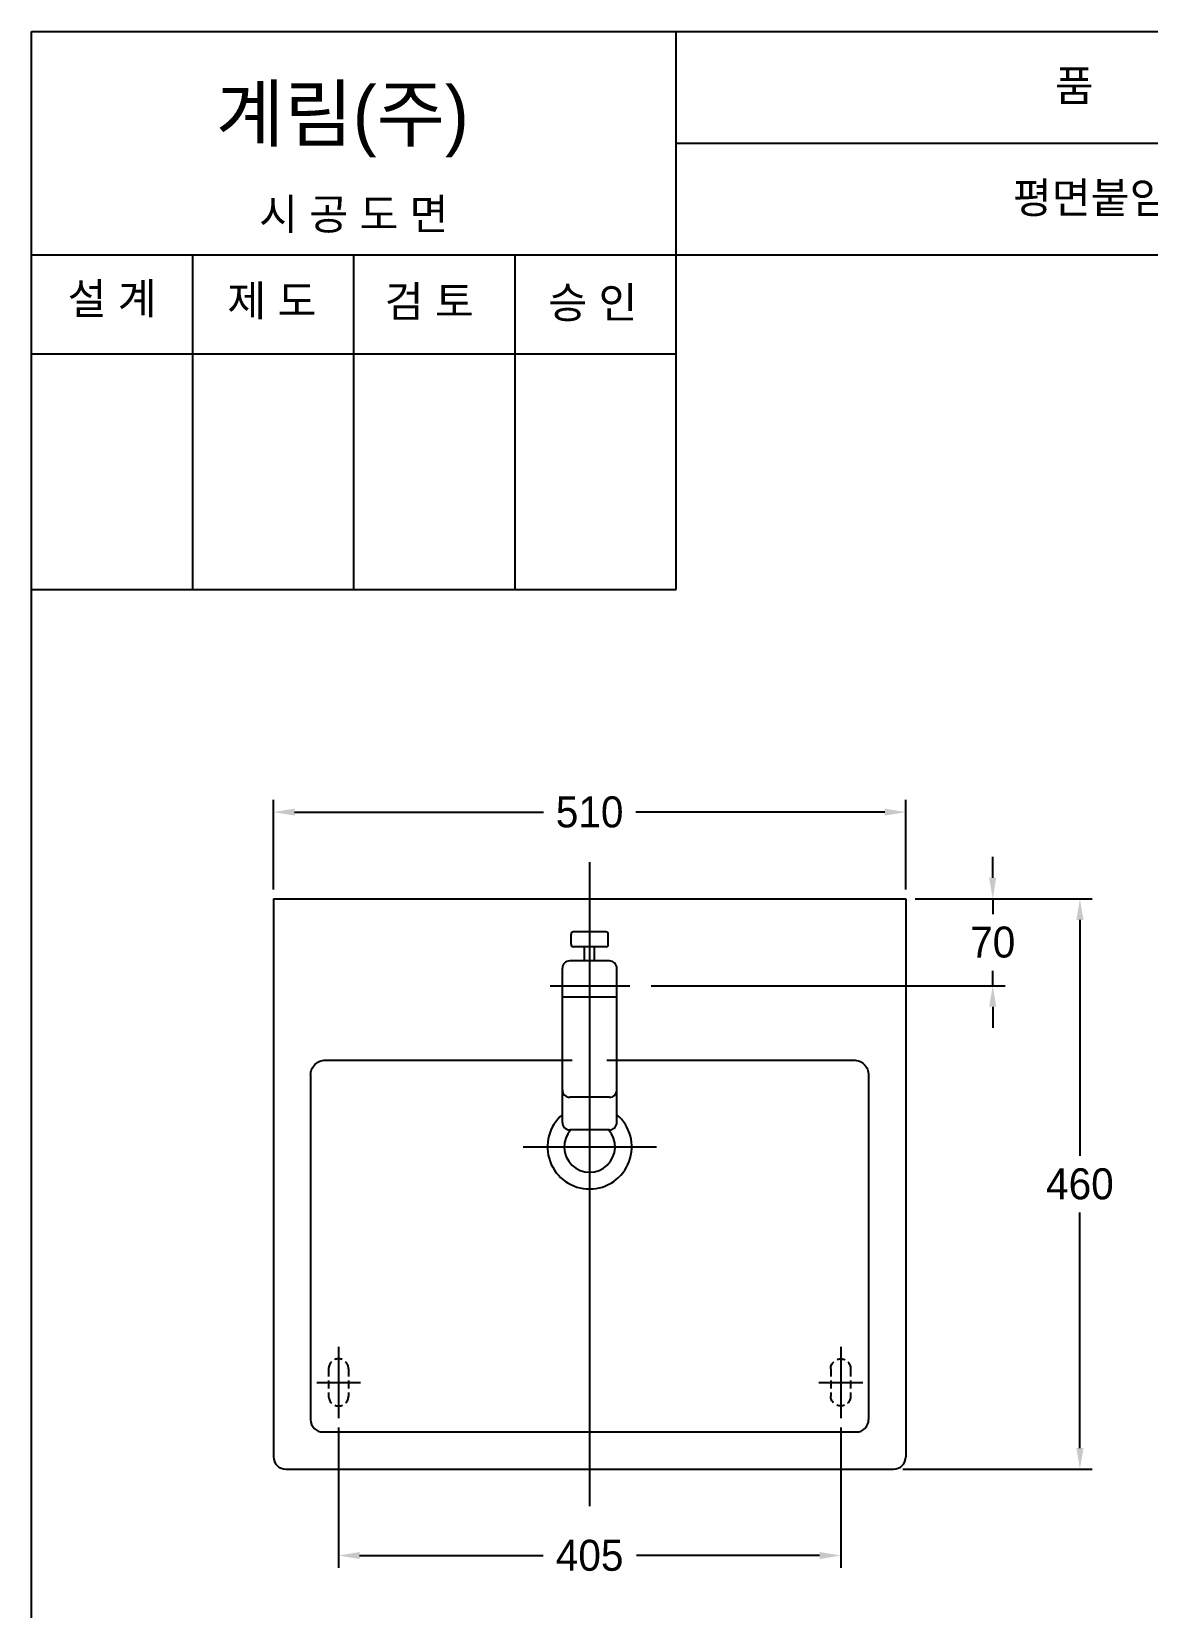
# Model space of a CAD drawing. Header units: millimetres. Extents: x 0 to 5737, y -67 to 2530.
# Drawn here: x 0 to 900, y 1259 to 2530 of the extents above; entities that cross this region are included whole.
import ezdxf
from ezdxf.enums import TextEntityAlignment as Align
from ezdxf.lldxf.tags import DXFTag

# ---------------------------------------------------------------- set-up
doc = ezdxf.new("R2010")
doc.units = ezdxf.units.MM
doc.linetypes.add('DASHED2', pattern=[9.525, 6.35, -3.175])
for name, color, linetype in [('TEXT', 7, 'Continuous'), ('내부선 및 부속', 4, 'Continuous'), ('도각라인', 7, 'Continuous'), ('외형선', 3, 'Continuous'), ('점선', 6, 'DASHED2'), ('중심선', 1, 'DASHED'), ('치수선', 7, 'Continuous')]:
    doc.layers.add(name, color=color, linetype=linetype)
doc.styles.add('____', font='')
doc.styles.add('타이틀', font='H2GTRM.TTF', dxfattribs={"height": 25})
doc.styles.get('____').set_extended_font_data('굴림')
tags = doc.linetypes.add('DASHDOT', pattern=[70, 31, -13, 13, -13]).pattern_tags.tags
tags[10:11] = [DXFTag(74, 4), DXFTag(75, 0), DXFTag(340, '0'), DXFTag(46, 0.0), DXFTag(50, 0.0), DXFTag(44, 0.0), DXFTag(45, 0.0)]
tags[8:9] = [DXFTag(74, 4), DXFTag(75, 0), DXFTag(340, '0'), DXFTag(46, 0.0), DXFTag(50, 0.0), DXFTag(44, 0.0), DXFTag(45, 0.0)]
tags[6:7] = [DXFTag(74, 4), DXFTag(75, 0), DXFTag(340, '0'), DXFTag(46, 0.0), DXFTag(50, 0.0), DXFTag(44, 0.0), DXFTag(45, 0.0)]
tags[4:5] = [DXFTag(74, 4), DXFTag(75, 0), DXFTag(340, '0'), DXFTag(46, 0.0), DXFTag(50, 0.0), DXFTag(44, 0.0), DXFTag(45, 0.0)]
tags = doc.linetypes.add('DASHED', pattern=[25.72, 12.86, -12.86]).pattern_tags.tags
tags[6:7] = [DXFTag(74, 4), DXFTag(75, 0), DXFTag(340, '0'), DXFTag(46, 0.0), DXFTag(50, 0.0), DXFTag(44, 0.0), DXFTag(45, 0.0)]
tags[4:5] = [DXFTag(74, 4), DXFTag(75, 0), DXFTag(340, '0'), DXFTag(46, 0.0), DXFTag(50, 0.0), DXFTag(44, 0.0), DXFTag(45, 0.0)]
doc.dimstyles.new('MSADIM', dxfattribs={"dimtxt": 33, "dimasz": 17, "dimexe": 10, "dimexo": 7.5, "dimgap": 10, "dimtad": 0, "dimtih": 1, "dimtoh": 1, "dimdec": 0, "dimzin": 1, "dimdsep": 46, "dimtxsty": '____', "dimcen": 11.25, "dimadec": 0, "dimazin": 0, "dimtfac": 1, "dimtdec": 0, "dimtix": 1, "dimtmove": 0, "dimatfit": 3, "dimfxl": 0, "dimtolj": 1, "dimtzin": 1, "dimarcsym": 0})

# ---------------------------------------------------------------- blocks, each defined once
blk = doc.blocks.new('*D73')
at = {"layer": '치수선', "color": 0, "linetype": 'Continuous', "lineweight": -2}
for p, q in [((195.1, 1837.9), (195.1, 1910.4)), ((705.1, 1837.9), (705.1, 1910.4)), ((212.1, 1900.4), (412.8, 1900.4)), ((688.1, 1900.4), (487.5, 1900.4))]:
    blk.add_line(p, q, dxfattribs=at)
at = {"layer": '치수선', "color": 0, "linetype": 'Continuous'}
for points in [[(212.1, 1903.2), (212.1, 1897.6), (195.1, 1900.4)], [(688.1, 1903.2), (688.1, 1897.6), (705.1, 1900.4)]]:
    blk.add_solid(points, dxfattribs=at)
at = {"layer": '치수선', "color": 0, "linetype": 'Continuous', "insert": (450.1, 1900.4), "char_height": 25, "attachment_point": 5, "style": '____'}
blk.add_mtext('\\A1;510', dxfattribs=at)
blk = doc.blocks.new('*D74')
at = {"layer": '치수선', "color": 0, "linetype": 'Continuous', "lineweight": -2}
for p, q in [((775.2, 1847.4), (775.2, 1864.4)), ((712.6, 1830.4), (785.2, 1830.4)), ((775.2, 1830.4), (775.2, 1818.2)), ((775.2, 1760.4), (775.2, 1772.5)), ((499.6, 1760.4), (785.2, 1760.4)), ((775.2, 1743.4), (775.2, 1726.4))]:
    blk.add_line(p, q, dxfattribs=at)
at = {"layer": '치수선', "color": 0, "linetype": 'Continuous'}
for points in [[(772.3, 1847.4), (778, 1847.4), (775.2, 1830.4)], [(772.3, 1743.4), (778, 1743.4), (775.2, 1760.4)]]:
    blk.add_solid(points, dxfattribs=at)
at = {"layer": '치수선', "color": 0, "linetype": 'Continuous', "insert": (775.2, 1795.4), "char_height": 25, "attachment_point": 5, "style": '____'}
blk.add_mtext('\\A1;70', dxfattribs=at)
blk = doc.blocks.new('*D75')
at = {"layer": '치수선', "color": 0, "linetype": 'Continuous', "lineweight": -2}
for p, q in [((712.6, 1830.4), (855.5, 1830.4)), ((845.5, 1813.4), (845.5, 1623.2)), ((845.5, 1387.4), (845.5, 1577.5)), ((702.6, 1370.4), (855.5, 1370.4))]:
    blk.add_line(p, q, dxfattribs=at)
at = {"layer": '치수선', "color": 0, "linetype": 'Continuous'}
for points in [[(842.7, 1813.4), (848.4, 1813.4), (845.5, 1830.4)], [(842.7, 1387.4), (848.4, 1387.4), (845.5, 1370.4)]]:
    blk.add_solid(points, dxfattribs=at)
at = {"layer": '치수선', "color": 0, "linetype": 'Continuous', "insert": (845.5, 1600.4), "char_height": 25, "attachment_point": 5, "style": '____'}
blk.add_mtext('\\A1;460', dxfattribs=at)
blk = doc.blocks.new('*D76')
at = {"layer": '치수선', "color": 0, "linetype": 'Continuous', "lineweight": -2}
for p, q in [((247.6, 1404), (247.6, 1290.8)), ((652.6, 1404), (652.6, 1290.8)), ((264.6, 1300.8), (412.5, 1300.8)), ((635.6, 1300.8), (487.8, 1300.8))]:
    blk.add_line(p, q, dxfattribs=at)
at = {"layer": '치수선', "color": 0, "linetype": 'Continuous'}
for points in [[(264.6, 1303.6), (264.6, 1297.9), (247.6, 1300.8)], [(635.6, 1303.6), (635.6, 1297.9), (652.6, 1300.8)]]:
    blk.add_solid(points, dxfattribs=at)
at = {"layer": '치수선', "color": 0, "linetype": 'Continuous', "insert": (450.1, 1300.8), "char_height": 25, "attachment_point": 5, "style": '____'}
blk.add_mtext('\\A1;405', dxfattribs=at)

msp = doc.modelspace()

# ---------------------------------------------------------------- linework, layer by layer
at = {"layer": '내부선 및 부속', "linetype": 'Continuous'}
for p, q in [((463.1, 1803.8), (437.1, 1803.8)), ((466.1, 1780.4), (434.1, 1780.4)), ((463.1, 1791.8), (437.1, 1791.8)), ((446.1, 1780.4), (446.1, 1791.8)), ((454.1, 1780.4), (454.1, 1791.8)), ((428.1, 1676.4), (428.1, 1774.4)), ((472.1, 1676.4), (472.1, 1774.4)), ((472.1, 1751.2), (428.1, 1751.2)), ((428.1, 1650.1), (428.1, 1676.4)), ((466.1, 1670.4), (434.1, 1670.4)), ((472.1, 1650.1), (472.1, 1676.4)), ((466.1, 1644.1), (434.1, 1644.1))]:
    msp.add_line(p, q, dxfattribs=at)
for centre, radius, start, end in [((437.1, 1801.8), 2, 90, 180), ((437.1, 1793.8), 2, 180, 270), ((463.1, 1801.8), 2, 0, 90), ((463.1, 1793.8), 2, 270, 0), ((434.1, 1774.4), 6, 90, 180), ((466.1, 1774.4), 6, 0, 90), ((434.1, 1676.4), 6, 180, 270), ((466.1, 1676.4), 6, 270, 0), ((450.1, 1630.4), 34, 130.3202, 49.6798), ((434.1, 1650.1), 6, 180, 270), ((450.1, 1630.4), 20.5, 137.8456, 42.1544), ((466.1, 1650.1), 6, 270, 0)]:
    msp.add_arc(centre, radius, start, end, dxfattribs=at)
for points in [[(435.1, 1793.8), (435.1, 1797.8), (435.1, 1801.8)], [(465.1, 1793.8), (465.1, 1797.8), (465.1, 1801.8)]]:
    msp.add_open_spline(points, degree=2, dxfattribs=at)
at = {"layer": '도각라인', "color": 7}
for p, q in [((0, 0), (0, 2530)), ((0, 2530), (1800, 2530)), ((520, 2080), (520, 2530)), ((520, 2440), (1800, 2440)), ((0, 2350), (1800, 2350)), ((130, 2080), (130, 2350)), ((260, 2080), (260, 2350)), ((390, 2080), (390, 2350)), ((0, 2270), (520, 2270)), ((0, 2080), (520, 2080))]:
    msp.add_line(p, q, dxfattribs=at)
at = {"layer": '외형선', "linetype": 'Continuous'}
for p, q in [((195.1, 1830.4), (705.1, 1830.4)), ((195.1, 1830.4), (195.1, 1380.4)), ((705.1, 1830.4), (705.1, 1380.4)), ((237.1, 1700.4), (436.1, 1700.4)), ((464.1, 1700.4), (663.1, 1700.4)), ((225.1, 1688.4), (225.1, 1410.4)), ((675.1, 1688.4), (675.1, 1410.4)), ((235.1, 1400.4), (665.1, 1400.4)), ((205.1, 1370.4), (695.1, 1370.4))]:
    msp.add_line(p, q, dxfattribs=at)
at = {"layer": '외형선', "linetype": 'Continuous', "flags": 128}
for points in [[(225.1, 1688.4, -0.414214), (237.1, 1700.4)], [(663.1, 1700.4, -0.414214), (675.1, 1688.4)]]:
    msp.add_lwpolyline(points, format="xyb", dxfattribs=at)
at = {"layer": '외형선', "linetype": 'Continuous'}
for centre, start, end in [((235.1, 1410.4), 180, 270), ((665.1, 1410.4), 270, 0), ((205.1, 1380.4), 180, 270), ((695.1, 1380.4), 270, 0)]:
    msp.add_arc(centre, 10, start, end, dxfattribs=at)
at = {"layer": '점선'}
for p, q in [((239.6, 1451.4), (239.6, 1429.4)), ((255.6, 1451.4), (255.6, 1429.4)), ((644.6, 1451.4), (644.6, 1429.4)), ((660.6, 1451.4), (660.6, 1429.4))]:
    msp.add_line(p, q, dxfattribs=at)
at = {"layer": '점선', "flags": 128}
for points in [[(644.6, 1451.4, -1), (660.6, 1451.4)], [(660.6, 1429.4, -1), (644.6, 1429.4)]]:
    msp.add_lwpolyline(points, format="xyb", dxfattribs=at)
at = {"layer": '점선'}
for centre, start, end in [((247.6, 1451.4), 0, 180), ((247.6, 1429.4), 180, 0)]:
    msp.add_arc(centre, 8, start, end, dxfattribs=at)
at = {"layer": '중심선', "linetype": 'DASHDOT'}
for p, q in [((450.1, 1860.1), (450.1, 1760.4)), ((418.2, 1760.4), (482.5, 1760.4)), ((450.1, 1760.4), (450.1, 1340.6)), ((396.5, 1630.4), (504, 1630.4)), ((247.6, 1469.2), (247.6, 1411.5)), ((652.6, 1469.2), (652.6, 1411.5)), ((230, 1440.4), (265.4, 1440.4)), ((635, 1440.4), (670.4, 1440.4))]:
    msp.add_line(p, q, dxfattribs=at)

# ---------------------------------------------------------------- texts
at = {"layer": 'TEXT', "style": '타이틀'}
for s, p in [('품             명', (915.7, 2486.4)), ('평면붙임 세면기', (905.8, 2396)), ('시 공 도 면', (259.9, 2382.7)), ('설 계', (65, 2314.6)), ('제 도', (193.8, 2312.9)), ('검 토', (320.8, 2312.3)), ('승 인', (452.7, 2311.4))]:
    msp.add_text(s, height=25, dxfattribs=at).set_placement(p, align=Align.MIDDLE_CENTER)
msp.add_text('계림(주)', height=44, dxfattribs=at).set_placement((148.7, 2441.8))

# ---------------------------------------------------------------- dimensions: what is measured, and where the dimension line sits
at = {"layer": '치수선', "linetype": 'Continuous'}
for base, p1, p2, picture, middle in [((705.1, 1900.4), (195.1, 1830.4), (705.1, 1830.4), '*D73', (450.1, 1900.4)), ((652.6, 1300.8), (247.6, 1411.5), (652.6, 1411.5), '*D76', (450.1, 1300.8))]:
    dim = msp.add_linear_dim(base=base, p1=p1, p2=p2, dimstyle='MSADIM', override={"dimtxt": 25}, dxfattribs=at)
    dim.commit()
    dim.dimension.update_dxf_attribs({"geometry": picture, "text_midpoint": middle, "dimtype": 160})
for base, p1, p2, picture, middle in [((775.2, 1830.4), (492.1, 1760.4), (705.1, 1830.4), '*D74', (775.2, 1795.4)), ((845.5, 1370.4), (705.1, 1830.4), (695.1, 1370.4), '*D75', (845.5, 1600.4))]:
    dim = msp.add_linear_dim(base=base, p1=p1, p2=p2, angle=90, dimstyle='MSADIM', override={"dimtxt": 25}, dxfattribs=at)
    dim.commit()
    dim.dimension.update_dxf_attribs({"geometry": picture, "text_midpoint": middle, "dimtype": 160})

doc.saveas('drawing.dxf')
